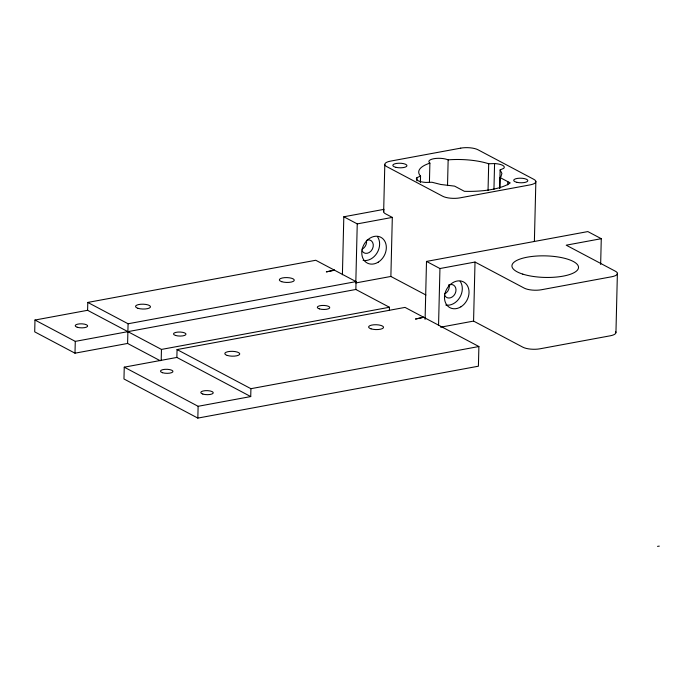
<?xml version="1.0" encoding="UTF-8"?>
<svg xmlns="http://www.w3.org/2000/svg" width="694" height="694" viewBox="0 0 694 694"><rect width="100%" height="100%" fill="white"/><g stroke="black" fill="none" stroke-linecap="round" stroke-linejoin="round"><path stroke-width="1.04" d="M389.36 310.487L389.438 307.26L161.459 349.429L87.6 310.305L34.986 320.038L34.7 331.845L74.987 353.185L127.601 343.452L160.245 360.741M74.987 353.185L75.282 341.379L34.986 320.038M87.6 310.305L87.791 302.428L315.761 260.267L356.048 281.608L355.857 289.476L389.438 307.26M176.866 357.436L124.252 367.169L123.966 378.976L197.833 418.1L478.409 366.206L478.895 346.523L405.027 307.399L177.057 349.568L176.866 357.436L250.725 396.569L250.916 388.692L177.057 349.568M127.601 343.452L128.078 323.768L87.791 302.428M161.199 360.16L161.459 349.429M197.833 418.1L198.12 406.294L124.252 367.169M342.402 274.755L343.816 216.78L384.112 209.328M343.816 216.78L357.245 223.893L355.805 282.935L390.878 276.455L425.916 295.011M383.652 211.809L384.806 164.573M390.878 276.455L392.318 217.404L385.604 213.847A12.483 4.043 1.4 0 1 383.938 210.768M416.929 180.848L417.007 177.629M420.391 182.522L420.547 176.085A41.614 13.481 1.4 0 1 429.89 163.142L429.499 162.708A10.662 3.453 1.4 0 1 433.793 158.718A10.662 3.453 1.4 0 1 447.04 159.464L448.151 159.846A41.614 13.481 1.4 0 1 488.697 163.758L494.735 163.576A10.662 3.453 1.4 0 1 503.714 168.338L500.114 169.926L499.671 188.178M425.092 319.387L426.506 261.421L587.844 231.579L601.273 238.693L600.648 264.457M429.421 182.47L429.89 163.142M438.547 325.425L439.944 268.535L426.506 261.421M447.517 185.61L448.151 159.846M615.769 331.819A12.483 4.043 1.4 0 1 610.2 335.809L540.053 348.787A12.483 4.043 1.4 0 1 522.816 347.173L473.568 321.088L475.017 262.046L439.944 268.535M488.038 190.598L488.697 163.758M493.946 189.341L494.579 163.576M499.845 188.3L500.105 177.569L500.877 176.918L501.909 173.439L500.114 169.926M507.739 184.873L507.826 181.655M534.38 241.547L535.855 181.429M615.951 332.348L617.391 273.306M420.547 176.085L416.947 177.673A10.662 3.453 1.4 0 0 425.925 182.435L431.972 182.253L440.811 184.483L454.605 186.131L464.39 191.31A48.328 15.658 1.4 0 0 478.626 191.076L483.189 190.694A48.328 15.658 1.4 0 0 499.29 187.744L502.595 186.686A48.328 15.658 1.4 0 0 510.203 182.921L500.105 177.569M357.245 223.893L392.318 217.404M128.078 323.768L356.048 281.608M601.273 238.693L566.2 245.182L615.448 271.259A12.483 4.043 1.4 0 1 611.64 276.767L541.494 289.736A12.483 4.043 1.4 0 1 524.256 288.131L475.017 262.046M75.282 341.379L355.857 289.476M440.621 327.186L473.568 321.088M250.916 388.692L478.895 346.523M198.12 406.294L250.725 396.569M657.53 546.36L659.3 546.126M460.122 281.261A14.565 11.555 -62.1 0 1 459.749 297.544A14.565 11.555 -62.1 0 1 445.791 305.03M448.654 285.078A7.079 5.613 -62.1 0 1 455.698 287.932A7.079 5.613 -62.1 0 1 452.41 296.85A7.079 5.613 -62.1 0 1 444.793 295.557M449.131 284.896A7.079 5.613 -62.1 0 1 444.707 293.874M377.432 236.619A14.565 11.555 -62.1 0 1 377.059 252.911A14.565 11.555 -62.1 0 1 363.101 260.397M367.508 239.924A7.079 5.613 -62.1 0 1 372.426 249.007A7.079 5.613 -62.1 0 1 362.103 250.916M366.432 240.263A7.079 5.613 -62.1 0 1 362.016 249.241M334.387 270.122L326.336 271.892L334.473 270.166M423.652 317.253L415.602 319.023L423.652 317.253M460.712 148.143L390.566 161.112A12.483 4.043 1.4 0 0 386.758 166.621L442.72 196.255A12.483 4.043 1.4 0 0 459.949 197.868L530.095 184.89A12.483 4.043 1.4 0 0 533.903 179.39L477.949 149.748A12.483 4.043 1.4 0 0 460.712 148.143M460.911 306.817A14.565 11.555 -62.1 0 0 464.685 282.632A14.565 11.555 -62.1 0 0 444.672 294.985A14.565 11.555 -62.1 0 0 460.911 306.817M522.764 274.121A33.295 10.783 1.4 0 0 577.729 269.688A33.295 10.783 1.4 0 0 535.195 256.147A33.295 10.783 1.4 0 0 522.764 274.121M371.012 328.835A7.495 2.429 1.4 0 0 383.383 327.837A7.495 2.429 1.4 0 0 373.814 324.792A7.495 2.429 1.4 0 0 371.012 328.835M162.517 372.713A6.246 2.021 1.4 0 0 172.823 371.88A6.246 2.021 1.4 0 0 164.851 369.338A6.246 2.021 1.4 0 0 162.517 372.713M202.813 394.053A6.246 2.021 1.4 0 0 213.119 393.22A6.246 2.021 1.4 0 0 205.138 390.679A6.246 2.021 1.4 0 0 202.813 394.053M227.216 355.432A7.495 2.429 1.4 0 0 239.586 354.434A7.495 2.429 1.4 0 0 230.018 351.39A7.495 2.429 1.4 0 0 227.216 355.432M137.95 308.292A7.495 2.429 1.4 0 0 150.32 307.295A7.495 2.429 1.4 0 0 140.752 304.25A7.495 2.429 1.4 0 0 137.95 308.292M281.747 281.695A7.495 2.429 1.4 0 0 294.117 280.697A7.495 2.429 1.4 0 0 284.549 277.652A7.495 2.429 1.4 0 0 281.747 281.695M175.539 335.454A6.246 2.021 1.4 0 0 185.845 334.621A6.246 2.021 1.4 0 0 177.864 332.079A6.246 2.021 1.4 0 0 175.539 335.454M319.335 308.856A6.246 2.021 1.4 0 0 329.641 308.023A6.246 2.021 1.4 0 0 321.66 305.481A6.246 2.021 1.4 0 0 319.335 308.856M77.225 327.238A6.246 2.021 1.4 0 0 87.531 326.406A6.246 2.021 1.4 0 0 79.558 323.872A6.246 2.021 1.4 0 0 77.225 327.238M378.213 262.176A14.565 11.555 -62.1 0 0 381.986 237.999A14.565 11.555 -62.1 0 0 361.973 250.343A14.565 11.555 -62.1 0 0 378.213 262.176M396.092 167.367A7.079 2.29 1.4 0 0 406.953 165.771A7.079 2.29 1.4 0 0 396.612 163.411A7.079 2.29 1.4 0 0 396.092 167.367M516.978 182.34A7.079 2.29 1.4 0 0 527.839 180.744A7.079 2.29 1.4 0 0 517.507 178.384A7.079 2.29 1.4 0 0 516.978 182.34"/></g></svg>
